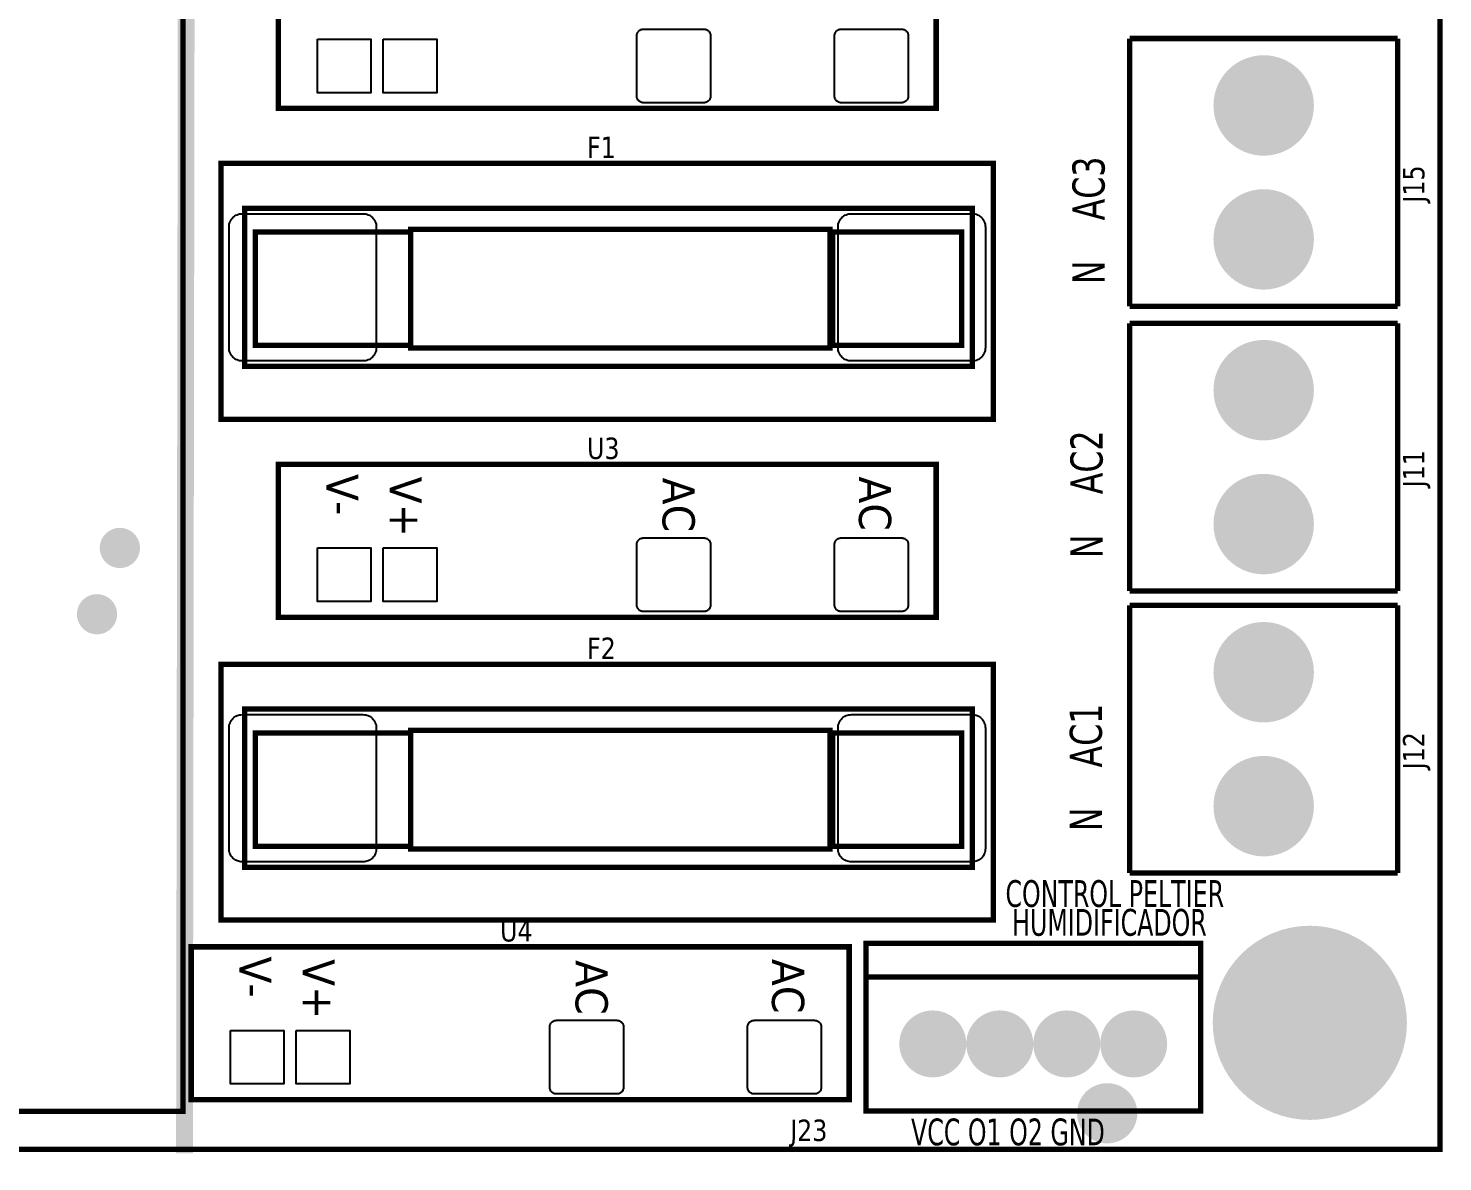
# Model space of a CAD drawing. Header units: millimetres. Extents: x 124 to 302, y 105 to 223.
# Drawn here: x 151.302 to 153.414, y 110.696 to 112.389 of the extents above; entities that cross this region are included whole.
import ezdxf

# ---------------------------------------------------------------- set-up
doc = ezdxf.new("R2010")
doc.units = ezdxf.units.MM
doc.styles.get("Standard").update_dxf_attribs({"font": 'tahoma.ttf'})

# ---------------------------------------------------------------- blocks, each defined once
blk = doc.blocks.new('EPAD')
at = {"const_width": 0.5}
blk.add_lwpolyline([(-0.25, 0, 1), (0.25, 0, 1)], format="xyb", close=True, dxfattribs=at)

msp = doc.modelspace()

# ---------------------------------------------------------------- linework, layer by layer
for points, const_width in [([(146.9987, 110.7144), (153.4097, 110.7144), (153.4097, 115.5867), (146.9987, 115.5867), (146.9987, 110.7144)], 0.008), ([(146.9987, 110.7144), (153.4097, 110.7144), (153.4097, 115.5867), (146.9987, 115.5867), (146.9987, 110.7144)], 0.008), ([(146.9987, 110.7144), (153.4097, 110.7144), (153.4097, 115.5867), (146.9987, 115.5867), (146.9987, 110.7144)], 0.008), ([(151.5348, 110.7085), (151.5388, 113.3675)], 0.025), ([(151.5348, 110.7085), (151.5388, 113.3675)], 0.025), ([(151.5348, 110.7085), (151.5388, 113.3675)], 0.025), ([(150.4619, 110.7714), (151.5327, 110.7714), (151.5327, 112.8344), (150.4619, 112.8344), (150.4619, 110.7714)], 0.008), ([(150.4619, 110.7714), (151.5327, 110.7714), (151.5327, 112.8344), (150.4619, 112.8344), (150.4619, 110.7714)], 0.008), ([(150.4619, 110.7714), (151.5327, 110.7714), (151.5327, 112.8344), (150.4619, 112.8344), (150.4619, 110.7714)], 0.008), ([(151.6748, 112.2689), (152.6573, 112.2689), (152.6573, 112.4972), (151.6748, 112.4972), (151.6748, 112.2689)], 0.008), ([(151.6748, 112.2689), (152.6573, 112.2689), (152.6573, 112.4972), (151.6748, 112.4972), (151.6748, 112.2689)], 0.008), ([(151.6748, 112.2689), (152.6573, 112.2689), (152.6573, 112.4972), (151.6748, 112.4972), (151.6748, 112.2689)], 0.008), ([(153.3464, 112.3734), (152.9464, 112.3734)], 0.008), ([(152.9464, 112.3734), (152.9464, 111.9734)], 0.008), ([(153.3464, 112.3734), (152.9464, 112.3734)], 0.008), ([(152.9464, 112.3734), (152.9464, 111.9734)], 0.008), ([(153.3464, 112.3734), (152.9464, 112.3734)], 0.008), ([(152.9464, 112.3734), (152.9464, 111.9734)], 0.008), ([(153.3464, 112.3734), (153.3464, 111.9734)], 0.008), ([(153.3464, 112.3734), (153.3464, 111.9734)], 0.008), ([(153.3464, 112.3734), (153.3464, 111.9734)], 0.008), ([(151.5893, 111.8049), (152.7428, 111.8049), (152.7428, 112.1868), (151.5893, 112.1868), (151.5893, 111.8049)], 0.008), ([(151.5893, 111.8049), (152.7428, 111.8049), (152.7428, 112.1868), (151.5893, 112.1868), (151.5893, 111.8049)], 0.008), ([(151.5893, 111.8049), (152.7428, 111.8049), (152.7428, 112.1868), (151.5893, 112.1868), (151.5893, 111.8049)], 0.008), ([(151.6247, 111.8837), (152.7113, 111.8837), (152.7113, 112.1199), (151.6247, 112.1199), (151.6247, 111.8837)], 0.008), ([(151.6247, 111.8837), (152.7113, 111.8837), (152.7113, 112.1199), (151.6247, 112.1199), (151.6247, 111.8837)], 0.008), ([(151.6247, 111.8837), (152.7113, 111.8837), (152.7113, 112.1199), (151.6247, 112.1199), (151.6247, 111.8837)], 0.008), ([(151.6405, 111.9152), (151.8727, 111.9152), (151.8727, 112.0845), (151.6405, 112.0845), (151.6405, 111.9152)], 0.008), ([(151.6405, 111.9152), (151.8727, 111.9152), (151.8727, 112.0845), (151.6405, 112.0845), (151.6405, 111.9152)], 0.008), ([(151.6405, 111.9152), (151.8727, 111.9152), (151.8727, 112.0845), (151.6405, 112.0845), (151.6405, 111.9152)], 0.008), ([(151.8727, 111.9112), (152.4987, 111.9112), (152.4987, 112.0884), (151.8727, 112.0884), (151.8727, 111.9112)], 0.008), ([(151.8727, 111.9112), (152.4987, 111.9112), (152.4987, 112.0884), (151.8727, 112.0884), (151.8727, 111.9112)], 0.008), ([(151.8727, 111.9112), (152.4987, 111.9112), (152.4987, 112.0884), (151.8727, 112.0884), (151.8727, 111.9112)], 0.008), ([(152.5027, 111.9152), (152.6956, 111.9152), (152.6956, 112.0845), (152.5027, 112.0845), (152.5027, 111.9152)], 0.008), ([(152.5027, 111.9152), (152.6956, 111.9152), (152.6956, 112.0845), (152.5027, 112.0845), (152.5027, 111.9152)], 0.008), ([(152.5027, 111.9152), (152.6956, 111.9152), (152.6956, 112.0845), (152.5027, 112.0845), (152.5027, 111.9152)], 0.008), ([(153.3464, 111.9734), (152.9464, 111.9734)], 0.008), ([(153.3464, 111.9734), (152.9464, 111.9734)], 0.008), ([(153.3464, 111.9734), (152.9464, 111.9734)], 0.008), ([(153.3464, 111.9482), (152.9464, 111.9482)], 0.008), ([(152.9464, 111.9482), (152.9464, 111.5482)], 0.008), ([(153.3464, 111.9482), (152.9464, 111.9482)], 0.008), ([(152.9464, 111.9482), (152.9464, 111.5482)], 0.008), ([(153.3464, 111.9482), (152.9464, 111.9482)], 0.008), ([(152.9464, 111.9482), (152.9464, 111.5482)], 0.008), ([(153.3464, 111.9482), (153.3464, 111.5482)], 0.008), ([(153.3464, 111.9482), (153.3464, 111.5482)], 0.008), ([(153.3464, 111.9482), (153.3464, 111.5482)], 0.008), ([(151.6748, 111.509), (152.6573, 111.509), (152.6573, 111.7374), (151.6748, 111.7374), (151.6748, 111.509)], 0.008), ([(151.6748, 111.509), (152.6573, 111.509), (152.6573, 111.7374), (151.6748, 111.7374), (151.6748, 111.509)], 0.008), ([(151.6748, 111.509), (152.6573, 111.509), (152.6573, 111.7374), (151.6748, 111.7374), (151.6748, 111.509)], 0.008), ([(153.3464, 111.5482), (152.9464, 111.5482)], 0.008), ([(153.3464, 111.5482), (152.9464, 111.5482)], 0.008), ([(153.3464, 111.5482), (152.9464, 111.5482)], 0.008), ([(153.3464, 111.527), (152.9464, 111.527)], 0.008), ([(152.9464, 111.527), (152.9464, 111.127)], 0.008), ([(153.3464, 111.527), (152.9464, 111.527)], 0.008), ([(152.9464, 111.527), (152.9464, 111.127)], 0.008), ([(153.3464, 111.527), (152.9464, 111.527)], 0.008), ([(152.9464, 111.527), (152.9464, 111.127)], 0.008), ([(153.3464, 111.527), (153.3464, 111.127)], 0.008), ([(153.3464, 111.527), (153.3464, 111.127)], 0.008), ([(153.3464, 111.527), (153.3464, 111.127)], 0.008), ([(151.5893, 111.0569), (152.7428, 111.0569), (152.7428, 111.4388), (151.5893, 111.4388), (151.5893, 111.0569)], 0.008), ([(151.5893, 111.0569), (152.7428, 111.0569), (152.7428, 111.4388), (151.5893, 111.4388), (151.5893, 111.0569)], 0.008), ([(151.5893, 111.0569), (152.7428, 111.0569), (152.7428, 111.4388), (151.5893, 111.4388), (151.5893, 111.0569)], 0.008), ([(151.6247, 111.1356), (152.7113, 111.1356), (152.7113, 111.3719), (151.6247, 111.3719), (151.6247, 111.1356)], 0.008), ([(151.6247, 111.1356), (152.7113, 111.1356), (152.7113, 111.3719), (151.6247, 111.3719), (151.6247, 111.1356)], 0.008), ([(151.6247, 111.1356), (152.7113, 111.1356), (152.7113, 111.3719), (151.6247, 111.3719), (151.6247, 111.1356)], 0.008), ([(151.6405, 111.1671), (151.8727, 111.1671), (151.8727, 111.3364), (151.6405, 111.3364), (151.6405, 111.1671)], 0.008), ([(151.6405, 111.1671), (151.8727, 111.1671), (151.8727, 111.3364), (151.6405, 111.3364), (151.6405, 111.1671)], 0.008), ([(151.6405, 111.1671), (151.8727, 111.1671), (151.8727, 111.3364), (151.6405, 111.3364), (151.6405, 111.1671)], 0.008), ([(151.8727, 111.1632), (152.4987, 111.1632), (152.4987, 111.3404), (151.8727, 111.3404), (151.8727, 111.1632)], 0.008), ([(151.8727, 111.1632), (152.4987, 111.1632), (152.4987, 111.3404), (151.8727, 111.3404), (151.8727, 111.1632)], 0.008), ([(151.8727, 111.1632), (152.4987, 111.1632), (152.4987, 111.3404), (151.8727, 111.3404), (151.8727, 111.1632)], 0.008), ([(152.5027, 111.1671), (152.6956, 111.1671), (152.6956, 111.3364), (152.5027, 111.3364), (152.5027, 111.1671)], 0.008), ([(152.5027, 111.1671), (152.6956, 111.1671), (152.6956, 111.3364), (152.5027, 111.3364), (152.5027, 111.1671)], 0.008), ([(152.5027, 111.1671), (152.6956, 111.1671), (152.6956, 111.3364), (152.5027, 111.3364), (152.5027, 111.1671)], 0.008), ([(153.3464, 111.127), (152.9464, 111.127)], 0.008), ([(153.3464, 111.127), (152.9464, 111.127)], 0.008), ([(153.3464, 111.127), (152.9464, 111.127)], 0.008), ([(151.5448, 110.7886), (152.5274, 110.7886), (152.5274, 111.0169), (151.5448, 111.0169), (151.5448, 110.7886)], 0.008), ([(151.5448, 110.7886), (152.5274, 110.7886), (152.5274, 111.0169), (151.5448, 111.0169), (151.5448, 110.7886)], 0.008), ([(151.5448, 110.7886), (152.5274, 110.7886), (152.5274, 111.0169), (151.5448, 111.0169), (151.5448, 110.7886)], 0.008), ([(152.5523, 110.7719), (153.0523, 110.7719), (153.0523, 111.0219), (152.5523, 111.0219), (152.5523, 110.7719)], 0.008), ([(152.5523, 110.7719), (153.0523, 110.7719), (153.0523, 111.0219), (152.5523, 111.0219), (152.5523, 110.7719)], 0.008), ([(152.5523, 110.7719), (153.0523, 110.7719), (153.0523, 111.0219), (152.5523, 111.0219), (152.5523, 110.7719)], 0.008), ([(152.5523, 110.9719), (153.0523, 110.9719)], 0.008), ([(152.5523, 110.9719), (153.0523, 110.9719)], 0.008), ([(152.5523, 110.9719), (153.0523, 110.9719)], 0.008)]:
    msp.add_lwpolyline(points, dxfattribs=dict(const_width=const_width))
for points in [[(151.7332, 112.3725), (151.8132, 112.3725), (151.8132, 112.2925), (151.7332, 112.2925), (151.7332, 112.3725)], [(151.8316, 112.3725), (151.9116, 112.3725), (151.9116, 112.2925), (151.8316, 112.2925), (151.8316, 112.3725)], [(152.2203, 112.3875), (152.3103, 112.3875), (152.3113, 112.3874), (152.3124, 112.3873), (152.3133, 112.387), (152.3142, 112.3867), (152.3151, 112.3863), (152.3159, 112.3858), (152.3167, 112.3852), (152.3174, 112.3846), (152.3181, 112.3839), (152.3186, 112.3831), (152.3191, 112.3823), (152.3195, 112.3814), (152.3199, 112.3805), (152.3201, 112.3795), (152.3203, 112.3785), (152.3203, 112.3775), (152.3203, 112.2875), (152.3203, 112.2864), (152.3201, 112.2854), (152.3199, 112.2845), (152.3195, 112.2835), (152.3191, 112.2827), (152.3186, 112.2818), (152.3181, 112.2811), (152.3174, 112.2804), (152.3167, 112.2797), (152.3159, 112.2792), (152.3151, 112.2787), (152.3142, 112.2783), (152.3133, 112.2779), (152.3124, 112.2777), (152.3113, 112.2775), (152.3103, 112.2775), (152.2203, 112.2775), (152.2193, 112.2775), (152.2183, 112.2777), (152.2173, 112.2779), (152.2164, 112.2783), (152.2155, 112.2787), (152.2147, 112.2792), (152.2139, 112.2797), (152.2132, 112.2804), (152.2126, 112.2811), (152.212, 112.2818), (152.2115, 112.2827), (152.2111, 112.2835), (152.2108, 112.2845), (152.2105, 112.2854), (152.2104, 112.2864), (152.2103, 112.2875), (152.2103, 112.3775), (152.2104, 112.3785), (152.2105, 112.3795), (152.2108, 112.3805), (152.2111, 112.3814), (152.2115, 112.3823), (152.212, 112.3831), (152.2126, 112.3839), (152.2132, 112.3846), (152.2139, 112.3852), (152.2147, 112.3858), (152.2155, 112.3863), (152.2164, 112.3867), (152.2173, 112.387), (152.2183, 112.3873), (152.2193, 112.3874), (152.2203, 112.3875)], [(152.5156, 112.3875), (152.6056, 112.3875), (152.6066, 112.3874), (152.6076, 112.3873), (152.6086, 112.387), (152.6095, 112.3867), (152.6104, 112.3863), (152.6112, 112.3858), (152.612, 112.3852), (152.6127, 112.3846), (152.6133, 112.3839), (152.6139, 112.3831), (152.6144, 112.3823), (152.6148, 112.3814), (152.6151, 112.3805), (152.6154, 112.3795), (152.6155, 112.3785), (152.6156, 112.3775), (152.6156, 112.2875), (152.6155, 112.2864), (152.6154, 112.2854), (152.6151, 112.2845), (152.6148, 112.2835), (152.6144, 112.2827), (152.6139, 112.2818), (152.6133, 112.2811), (152.6127, 112.2804), (152.612, 112.2797), (152.6112, 112.2792), (152.6104, 112.2787), (152.6095, 112.2783), (152.6086, 112.2779), (152.6076, 112.2777), (152.6066, 112.2775), (152.6056, 112.2775), (152.5156, 112.2775), (152.5145, 112.2775), (152.5135, 112.2777), (152.5126, 112.2779), (152.5117, 112.2783), (152.5108, 112.2787), (152.5099, 112.2792), (152.5092, 112.2797), (152.5085, 112.2804), (152.5078, 112.2811), (152.5073, 112.2818), (152.5068, 112.2827), (152.5064, 112.2835), (152.506, 112.2845), (152.5058, 112.2854), (152.5056, 112.2864), (152.5056, 112.2875), (152.5056, 112.3775), (152.5056, 112.3785), (152.5058, 112.3795), (152.506, 112.3805), (152.5064, 112.3814), (152.5068, 112.3823), (152.5073, 112.3831), (152.5078, 112.3839), (152.5085, 112.3846), (152.5092, 112.3852), (152.5099, 112.3858), (152.5108, 112.3863), (152.5117, 112.3867), (152.5126, 112.387), (152.5135, 112.3873), (152.5145, 112.3874), (152.5156, 112.3875)], [(151.6213, 112.1118), (151.8013, 112.1118), (151.8034, 112.1117), (151.8054, 112.1114), (151.8073, 112.1109), (151.8092, 112.1102), (151.8109, 112.1094), (151.8126, 112.1084), (151.8141, 112.1073), (151.8155, 112.106), (151.8168, 112.1046), (151.818, 112.103), (151.8189, 112.1014), (151.8198, 112.0996), (151.8204, 112.0978), (151.8209, 112.0959), (151.8212, 112.0939), (151.8213, 112.0918), (151.8213, 111.9118), (151.8212, 111.9097), (151.8209, 111.9077), (151.8204, 111.9058), (151.8198, 111.9039), (151.8189, 111.9022), (151.818, 111.9005), (151.8168, 111.899), (151.8155, 111.8976), (151.8141, 111.8963), (151.8126, 111.8951), (151.8109, 111.8941), (151.8092, 111.8933), (151.8073, 111.8927), (151.8054, 111.8922), (151.8034, 111.8919), (151.8013, 111.8918), (151.6213, 111.8918), (151.6192, 111.8919), (151.6172, 111.8922), (151.6153, 111.8927), (151.6134, 111.8933), (151.6117, 111.8941), (151.61, 111.8951), (151.6085, 111.8963), (151.6071, 111.8976), (151.6058, 111.899), (151.6047, 111.9005), (151.6037, 111.9022), (151.6029, 111.9039), (151.6022, 111.9058), (151.6017, 111.9077), (151.6014, 111.9097), (151.6013, 111.9118), (151.6013, 112.0918), (151.6014, 112.0939), (151.6017, 112.0959), (151.6022, 112.0978), (151.6029, 112.0996), (151.6037, 112.1014), (151.6047, 112.103), (151.6058, 112.1046), (151.6071, 112.106), (151.6085, 112.1073), (151.61, 112.1084), (151.6117, 112.1094), (151.6134, 112.1102), (151.6153, 112.1109), (151.6172, 112.1114), (151.6192, 112.1117), (151.6213, 112.1118)], [(152.5308, 112.1118), (152.7108, 112.1118), (152.7128, 112.1117), (152.7149, 112.1114), (152.7168, 112.1109), (152.7186, 112.1102), (152.7204, 112.1094), (152.722, 112.1084), (152.7236, 112.1073), (152.725, 112.106), (152.7263, 112.1046), (152.7274, 112.103), (152.7284, 112.1014), (152.7292, 112.0996), (152.7299, 112.0978), (152.7304, 112.0959), (152.7307, 112.0939), (152.7308, 112.0918), (152.7308, 111.9118), (152.7307, 111.9097), (152.7304, 111.9077), (152.7299, 111.9058), (152.7292, 111.9039), (152.7284, 111.9022), (152.7274, 111.9005), (152.7263, 111.899), (152.725, 111.8976), (152.7236, 111.8963), (152.722, 111.8951), (152.7204, 111.8941), (152.7186, 111.8933), (152.7168, 111.8927), (152.7149, 111.8922), (152.7128, 111.8919), (152.7108, 111.8918), (152.5308, 111.8918), (152.5287, 111.8919), (152.5267, 111.8922), (152.5247, 111.8927), (152.5229, 111.8933), (152.5211, 111.8941), (152.5195, 111.8951), (152.518, 111.8963), (152.5165, 111.8976), (152.5153, 111.899), (152.5141, 111.9005), (152.5131, 111.9022), (152.5123, 111.9039), (152.5116, 111.9058), (152.5112, 111.9077), (152.5109, 111.9097), (152.5108, 111.9118), (152.5108, 112.0918), (152.5109, 112.0939), (152.5112, 112.0959), (152.5116, 112.0978), (152.5123, 112.0996), (152.5131, 112.1014), (152.5141, 112.103), (152.5153, 112.1046), (152.5165, 112.106), (152.518, 112.1073), (152.5195, 112.1084), (152.5211, 112.1094), (152.5229, 112.1102), (152.5247, 112.1109), (152.5267, 112.1114), (152.5287, 112.1117), (152.5308, 112.1118)], [(151.7332, 111.6126), (151.8132, 111.6126), (151.8132, 111.5326), (151.7332, 111.5326), (151.7332, 111.6126)], [(151.8316, 111.6126), (151.9116, 111.6126), (151.9116, 111.5326), (151.8316, 111.5326), (151.8316, 111.6126)], [(152.2203, 111.6276), (152.3103, 111.6276), (152.3113, 111.6276), (152.3124, 111.6274), (152.3133, 111.6272), (152.3142, 111.6269), (152.3151, 111.6265), (152.3159, 111.626), (152.3167, 111.6254), (152.3174, 111.6248), (152.3181, 111.624), (152.3186, 111.6233), (152.3191, 111.6225), (152.3195, 111.6216), (152.3199, 111.6207), (152.3201, 111.6197), (152.3203, 111.6187), (152.3203, 111.6176), (152.3203, 111.5276), (152.3203, 111.5266), (152.3201, 111.5256), (152.3199, 111.5246), (152.3195, 111.5237), (152.3191, 111.5228), (152.3186, 111.522), (152.3181, 111.5212), (152.3174, 111.5205), (152.3167, 111.5199), (152.3159, 111.5193), (152.3151, 111.5188), (152.3142, 111.5184), (152.3133, 111.5181), (152.3124, 111.5178), (152.3113, 111.5177), (152.3103, 111.5176), (152.2203, 111.5176), (152.2193, 111.5177), (152.2183, 111.5178), (152.2173, 111.5181), (152.2164, 111.5184), (152.2155, 111.5188), (152.2147, 111.5193), (152.2139, 111.5199), (152.2132, 111.5205), (152.2126, 111.5212), (152.212, 111.522), (152.2115, 111.5228), (152.2111, 111.5237), (152.2108, 111.5246), (152.2105, 111.5256), (152.2104, 111.5266), (152.2103, 111.5276), (152.2103, 111.6176), (152.2104, 111.6187), (152.2105, 111.6197), (152.2108, 111.6207), (152.2111, 111.6216), (152.2115, 111.6225), (152.212, 111.6233), (152.2126, 111.624), (152.2132, 111.6248), (152.2139, 111.6254), (152.2147, 111.626), (152.2155, 111.6265), (152.2164, 111.6269), (152.2173, 111.6272), (152.2183, 111.6274), (152.2193, 111.6276), (152.2203, 111.6276)], [(152.5156, 111.6276), (152.6056, 111.6276), (152.6066, 111.6276), (152.6076, 111.6274), (152.6086, 111.6272), (152.6095, 111.6269), (152.6104, 111.6265), (152.6112, 111.626), (152.612, 111.6254), (152.6127, 111.6248), (152.6133, 111.624), (152.6139, 111.6233), (152.6144, 111.6225), (152.6148, 111.6216), (152.6151, 111.6207), (152.6154, 111.6197), (152.6155, 111.6187), (152.6156, 111.6176), (152.6156, 111.5276), (152.6155, 111.5266), (152.6154, 111.5256), (152.6151, 111.5246), (152.6148, 111.5237), (152.6144, 111.5228), (152.6139, 111.522), (152.6133, 111.5212), (152.6127, 111.5205), (152.612, 111.5199), (152.6112, 111.5193), (152.6104, 111.5188), (152.6095, 111.5184), (152.6086, 111.5181), (152.6076, 111.5178), (152.6066, 111.5177), (152.6056, 111.5176), (152.5156, 111.5176), (152.5145, 111.5177), (152.5135, 111.5178), (152.5126, 111.5181), (152.5117, 111.5184), (152.5108, 111.5188), (152.5099, 111.5193), (152.5092, 111.5199), (152.5085, 111.5205), (152.5078, 111.5212), (152.5073, 111.522), (152.5068, 111.5228), (152.5064, 111.5237), (152.506, 111.5246), (152.5058, 111.5256), (152.5056, 111.5266), (152.5056, 111.5276), (152.5056, 111.6176), (152.5056, 111.6187), (152.5058, 111.6197), (152.506, 111.6207), (152.5064, 111.6216), (152.5068, 111.6225), (152.5073, 111.6233), (152.5078, 111.624), (152.5085, 111.6248), (152.5092, 111.6254), (152.5099, 111.626), (152.5108, 111.6265), (152.5117, 111.6269), (152.5126, 111.6272), (152.5135, 111.6274), (152.5145, 111.6276), (152.5156, 111.6276)], [(151.6213, 111.3637), (151.8013, 111.3637), (151.8034, 111.3636), (151.8054, 111.3633), (151.8073, 111.3629), (151.8092, 111.3622), (151.8109, 111.3614), (151.8126, 111.3604), (151.8141, 111.3592), (151.8155, 111.358), (151.8168, 111.3566), (151.818, 111.355), (151.8189, 111.3534), (151.8198, 111.3516), (151.8204, 111.3498), (151.8209, 111.3478), (151.8212, 111.3458), (151.8213, 111.3437), (151.8213, 111.1637), (151.8212, 111.1617), (151.8209, 111.1597), (151.8204, 111.1577), (151.8198, 111.1559), (151.8189, 111.1541), (151.818, 111.1525), (151.8168, 111.1509), (151.8155, 111.1495), (151.8141, 111.1482), (151.8126, 111.1471), (151.8109, 111.1461), (151.8092, 111.1453), (151.8073, 111.1446), (151.8054, 111.1441), (151.8034, 111.1438), (151.8013, 111.1437), (151.6213, 111.1437), (151.6192, 111.1438), (151.6172, 111.1441), (151.6153, 111.1446), (151.6134, 111.1453), (151.6117, 111.1461), (151.61, 111.1471), (151.6085, 111.1482), (151.6071, 111.1495), (151.6058, 111.1509), (151.6047, 111.1525), (151.6037, 111.1541), (151.6029, 111.1559), (151.6022, 111.1577), (151.6017, 111.1597), (151.6014, 111.1617), (151.6013, 111.1637), (151.6013, 111.3437), (151.6014, 111.3458), (151.6017, 111.3478), (151.6022, 111.3498), (151.6029, 111.3516), (151.6037, 111.3534), (151.6047, 111.355), (151.6058, 111.3566), (151.6071, 111.358), (151.6085, 111.3592), (151.61, 111.3604), (151.6117, 111.3614), (151.6134, 111.3622), (151.6153, 111.3629), (151.6172, 111.3633), (151.6192, 111.3636), (151.6213, 111.3637)], [(152.5308, 111.3637), (152.7108, 111.3637), (152.7128, 111.3636), (152.7149, 111.3633), (152.7168, 111.3629), (152.7186, 111.3622), (152.7204, 111.3614), (152.722, 111.3604), (152.7236, 111.3592), (152.725, 111.358), (152.7263, 111.3566), (152.7274, 111.355), (152.7284, 111.3534), (152.7292, 111.3516), (152.7299, 111.3498), (152.7304, 111.3478), (152.7307, 111.3458), (152.7308, 111.3437), (152.7308, 111.1637), (152.7307, 111.1617), (152.7304, 111.1597), (152.7299, 111.1577), (152.7292, 111.1559), (152.7284, 111.1541), (152.7274, 111.1525), (152.7263, 111.1509), (152.725, 111.1495), (152.7236, 111.1482), (152.722, 111.1471), (152.7204, 111.1461), (152.7186, 111.1453), (152.7168, 111.1446), (152.7149, 111.1441), (152.7128, 111.1438), (152.7108, 111.1437), (152.5308, 111.1437), (152.5287, 111.1438), (152.5267, 111.1441), (152.5247, 111.1446), (152.5229, 111.1453), (152.5211, 111.1461), (152.5195, 111.1471), (152.518, 111.1482), (152.5165, 111.1495), (152.5153, 111.1509), (152.5141, 111.1525), (152.5131, 111.1541), (152.5123, 111.1559), (152.5116, 111.1577), (152.5112, 111.1597), (152.5109, 111.1617), (152.5108, 111.1637), (152.5108, 111.3437), (152.5109, 111.3458), (152.5112, 111.3478), (152.5116, 111.3498), (152.5123, 111.3516), (152.5131, 111.3534), (152.5141, 111.355), (152.5153, 111.3566), (152.5165, 111.358), (152.518, 111.3592), (152.5195, 111.3604), (152.5211, 111.3614), (152.5229, 111.3622), (152.5247, 111.3629), (152.5267, 111.3633), (152.5287, 111.3636), (152.5308, 111.3637)], [(151.6033, 110.8922), (151.6833, 110.8922), (151.6833, 110.8122), (151.6033, 110.8122), (151.6033, 110.8922)], [(151.7017, 110.8922), (151.7817, 110.8922), (151.7817, 110.8122), (151.7017, 110.8122), (151.7017, 110.8922)], [(152.0904, 110.9072), (152.1804, 110.9072), (152.1814, 110.9071), (152.1824, 110.907), (152.1834, 110.9067), (152.1843, 110.9064), (152.1852, 110.906), (152.186, 110.9055), (152.1868, 110.9049), (152.1875, 110.9043), (152.1881, 110.9036), (152.1887, 110.9028), (152.1892, 110.902), (152.1896, 110.9011), (152.1899, 110.9002), (152.1902, 110.8992), (152.1903, 110.8982), (152.1904, 110.8972), (152.1904, 110.8072), (152.1903, 110.8061), (152.1902, 110.8051), (152.1899, 110.8042), (152.1896, 110.8032), (152.1892, 110.8024), (152.1887, 110.8015), (152.1881, 110.8008), (152.1875, 110.8001), (152.1868, 110.7994), (152.186, 110.7989), (152.1852, 110.7984), (152.1843, 110.7979), (152.1834, 110.7976), (152.1824, 110.7974), (152.1814, 110.7972), (152.1804, 110.7972), (152.0904, 110.7972), (152.0893, 110.7972), (152.0883, 110.7974), (152.0874, 110.7976), (152.0865, 110.7979), (152.0856, 110.7984), (152.0848, 110.7989), (152.084, 110.7994), (152.0833, 110.8001), (152.0826, 110.8008), (152.0821, 110.8015), (152.0816, 110.8024), (152.0812, 110.8032), (152.0808, 110.8042), (152.0806, 110.8051), (152.0804, 110.8061), (152.0804, 110.8072), (152.0804, 110.8972), (152.0804, 110.8982), (152.0806, 110.8992), (152.0808, 110.9002), (152.0812, 110.9011), (152.0816, 110.902), (152.0821, 110.9028), (152.0826, 110.9036), (152.0833, 110.9043), (152.084, 110.9049), (152.0848, 110.9055), (152.0856, 110.906), (152.0865, 110.9064), (152.0874, 110.9067), (152.0883, 110.907), (152.0893, 110.9071), (152.0904, 110.9072)], [(152.3857, 110.9072), (152.4757, 110.9072), (152.4767, 110.9071), (152.4777, 110.907), (152.4787, 110.9067), (152.4796, 110.9064), (152.4805, 110.906), (152.4813, 110.9055), (152.4821, 110.9049), (152.4828, 110.9043), (152.4834, 110.9036), (152.484, 110.9028), (152.4845, 110.902), (152.4849, 110.9011), (152.4852, 110.9002), (152.4855, 110.8992), (152.4856, 110.8982), (152.4857, 110.8972), (152.4857, 110.8072), (152.4856, 110.8061), (152.4855, 110.8051), (152.4852, 110.8042), (152.4849, 110.8032), (152.4845, 110.8024), (152.484, 110.8015), (152.4834, 110.8008), (152.4828, 110.8001), (152.4821, 110.7994), (152.4813, 110.7989), (152.4805, 110.7984), (152.4796, 110.7979), (152.4787, 110.7976), (152.4777, 110.7974), (152.4767, 110.7972), (152.4757, 110.7972), (152.3857, 110.7972), (152.3846, 110.7972), (152.3836, 110.7974), (152.3827, 110.7976), (152.3817, 110.7979), (152.3809, 110.7984), (152.38, 110.7989), (152.3793, 110.7994), (152.3786, 110.8001), (152.3779, 110.8008), (152.3773, 110.8015), (152.3769, 110.8024), (152.3764, 110.8032), (152.3761, 110.8042), (152.3759, 110.8051), (152.3757, 110.8061), (152.3757, 110.8072), (152.3757, 110.8972), (152.3757, 110.8982), (152.3759, 110.8992), (152.3761, 110.9002), (152.3764, 110.9011), (152.3769, 110.902), (152.3773, 110.9028), (152.3779, 110.9036), (152.3786, 110.9043), (152.3793, 110.9049), (152.38, 110.9055), (152.3809, 110.906), (152.3817, 110.9064), (152.3827, 110.9067), (152.3836, 110.907), (152.3846, 110.9071), (152.3857, 110.9072)]]:
    msp.add_lwpolyline(points, close=True)

# ---------------------------------------------------------------- block references
for p, xscale, yscale in [((153.1464, 112.2734), 0.15, 0.15), ((153.1464, 112.0734), 0.15, 0.15), ((153.1464, 111.8482), 0.15, 0.15), ((153.1464, 111.6482), 0.15, 0.15), ((151.4383, 111.6126), 0.06, 0.06), ((151.4042, 111.5136), 0.06, 0.06), ((153.1464, 111.427), 0.15, 0.15), ((153.1464, 111.227), 0.15, 0.15), ((153.2153, 110.9034), 0.29, 0.29), ((152.6523, 110.8719), 0.1, 0.1), ((152.7523, 110.8719), 0.1, 0.1), ((152.8523, 110.8719), 0.1, 0.1), ((152.9523, 110.8719), 0.1, 0.1), ((152.9127, 110.7683), 0.09, 0.09)]:
    msp.add_blockref('EPAD', p, dxfattribs=dict(xscale=xscale, yscale=yscale))

# ---------------------------------------------------------------- texts
for s, height, width, p in [('F1', 0.032, 0.9375, (152.136, 112.1948)), ('F1', 0.032, 0.9375, (152.136, 112.1948)), ('F1', 0.032, 0.9375, (152.136, 112.1948)), ('U3', 0.032, 0.9375, (152.136, 111.7454)), ('U3', 0.032, 0.9375, (152.136, 111.7454)), ('U3', 0.032, 0.9375, (152.136, 111.7454)), ('F2', 0.032, 0.9375, (152.136, 111.4468)), ('F2', 0.032, 0.9375, (152.136, 111.4468)), ('F2', 0.032, 0.9375, (152.136, 111.4468)), ('CONTROL PELTIER', 0.04, 0.75, (152.7608, 111.0765)), ('CONTROL PELTIER', 0.04, 0.75, (152.7608, 111.0765)), ('CONTROL PELTIER', 0.04, 0.75, (152.7608, 111.0765)), ('HUMIDIFICADOR', 0.04, 0.75, (152.7708, 111.0335)), ('HUMIDIFICADOR', 0.04, 0.75, (152.7708, 111.0335)), ('HUMIDIFICADOR', 0.04, 0.75, (152.7708, 111.0335)), ('U4', 0.032, 0.9375, (152.0061, 111.0249)), ('U4', 0.032, 0.9375, (152.0061, 111.0249)), ('U4', 0.032, 0.9375, (152.0061, 111.0249)), ('J23', 0.032, 0.9375, (152.4393, 110.7269)), ('J23', 0.032, 0.9375, (152.4393, 110.7269)), ('J23', 0.032, 0.9375, (152.4393, 110.7269)), ('VCC O1 O2 GND', 0.04, 0.75, (152.6198, 110.7205)), ('VCC O1 O2 GND', 0.04, 0.75, (152.6198, 110.7205)), ('VCC O1 O2 GND', 0.04, 0.75, (152.6198, 110.7205))]:
    msp.add_text(s, height=height, dxfattribs=dict(width=width)).set_placement(p)
for s, height, rotation, width, p in [('N    AC3', 0.048, 90, 0.833333, (152.9088, 112.0065)), ('N    AC3', 0.048, 90, 0.833333, (152.9088, 112.0065)), ('N    AC3', 0.048, 90, 0.833333, (152.9088, 112.0065)), ('J15', 0.032, 90, 0.9375, (153.3864, 112.1284)), ('J15', 0.032, 90, 0.9375, (153.3864, 112.1284)), ('J15', 0.032, 90, 0.9375, (153.3864, 112.1284)), ('N    AC2', 0.048, 90, 0.833333, (152.9058, 111.5975)), ('N    AC2', 0.048, 90, 0.833333, (152.9058, 111.5975)), ('N    AC2', 0.048, 90, 0.833333, (152.9058, 111.5975)), ('J11', 0.032, 90, 0.9375, (153.3864, 111.7032)), ('J11', 0.032, 90, 0.9375, (153.3864, 111.7032)), ('J11', 0.032, 90, 0.9375, (153.3864, 111.7032)), ('V-', 0.048, 270, 1.041667, (151.7466, 111.7231)), ('V-', 0.048, 270, 1.041667, (151.7466, 111.7231)), ('V-', 0.048, 270, 1.041667, (151.7466, 111.7231)), ('V+', 0.048, 270, 1.041667, (151.8411, 111.7191)), ('V+', 0.048, 270, 1.041667, (151.8411, 111.7191)), ('V+', 0.048, 270, 1.041667, (151.8411, 111.7191)), ('AC', 0.048, 270, 1.041667, (152.2488, 111.7176)), ('AC', 0.048, 270, 1.041667, (152.2488, 111.7176)), ('AC', 0.048, 270, 1.041667, (152.2488, 111.7176)), ('AC', 0.048, 270, 1.041667, (152.5421, 111.7195)), ('AC', 0.048, 270, 1.041667, (152.5421, 111.7195)), ('AC', 0.048, 270, 1.041667, (152.5421, 111.7195)), ('N    AC1', 0.048, 90, 0.833333, (152.9048, 111.1895)), ('N    AC1', 0.048, 90, 0.833333, (152.9048, 111.1895)), ('N    AC1', 0.048, 90, 0.833333, (152.9048, 111.1895)), ('J12', 0.032, 90, 0.9375, (153.3864, 111.282)), ('J12', 0.032, 90, 0.9375, (153.3864, 111.282)), ('J12', 0.032, 90, 0.9375, (153.3864, 111.282)), ('V-', 0.048, 270, 1.041667, (151.6167, 111.0026)), ('V-', 0.048, 270, 1.041667, (151.6167, 111.0026)), ('V-', 0.048, 270, 1.041667, (151.6167, 111.0026)), ('V+', 0.048, 270, 1.041667, (151.7112, 110.9986)), ('V+', 0.048, 270, 1.041667, (151.7112, 110.9986)), ('V+', 0.048, 270, 1.041667, (151.7112, 110.9986)), ('AC', 0.048, 270, 1.041667, (152.1189, 110.9971)), ('AC', 0.048, 270, 1.041667, (152.1189, 110.9971)), ('AC', 0.048, 270, 1.041667, (152.1189, 110.9971)), ('AC', 0.048, 270, 1.041667, (152.4122, 110.999)), ('AC', 0.048, 270, 1.041667, (152.4122, 110.999)), ('AC', 0.048, 270, 1.041667, (152.4122, 110.999))]:
    msp.add_text(s, height=height, rotation=rotation, dxfattribs=dict(width=width)).set_placement(p)

doc.saveas('drawing.dxf')
